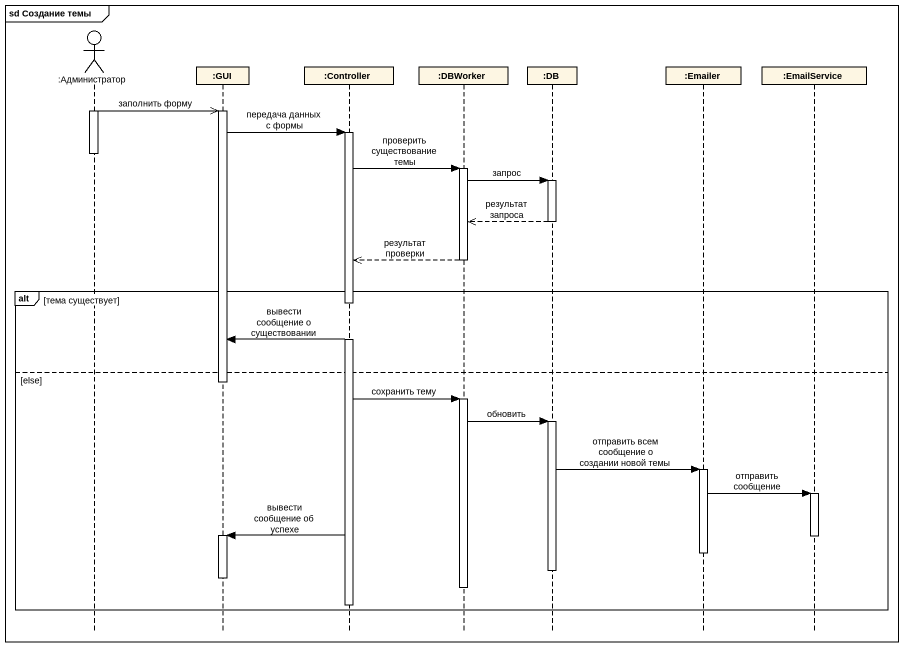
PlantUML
@startuml
mainframe sd Создание темы
hide footbox
actor ":Администратор" as Администратор
participant ":GUI" as GUI
participant ":Controller" as Controller
participant ":DBWorker" as DBWorker
participant ":DB" as DB
participant ":Emailer" as Emailer
participant ":EmailService" as EmailService

activate Администратор
Администратор ->> GUI : заполнить форму
activate GUI
GUI -> Controller : передача данных с формы
activate Controller
deactivate Администратор
Controller -> DBWorker : проверить существование темы
activate DBWorker
DBWorker -> DB : запрос
activate DB
DB -->> DBWorker : результат запроса
deactivate DB
DBWorker -->> Controller : результат проверки
deactivate DBWorker
alt тема существует
  Controller -> GUI : вывести сообщение о существовании
else else
  deactivate GUI
  Controller -> DBWorker : сохранить тему
  activate DBWorker
  DBWorker -> DB : обновить
  activate DB
  DB -> Emailer : отправить всем сообщение о создании новой темы
  activate Emailer
  Emailer -> EmailService : отправить сообщение
  activate EmailService
  Controller -> GUI : вывести сообщение об успехе
  activate GUI
  deactivate EmailService
  deactivate Emailer
  deactivate DB
  deactivate GUI
  deactivate DBWorker
  deactivate Controller
end
@enduml
